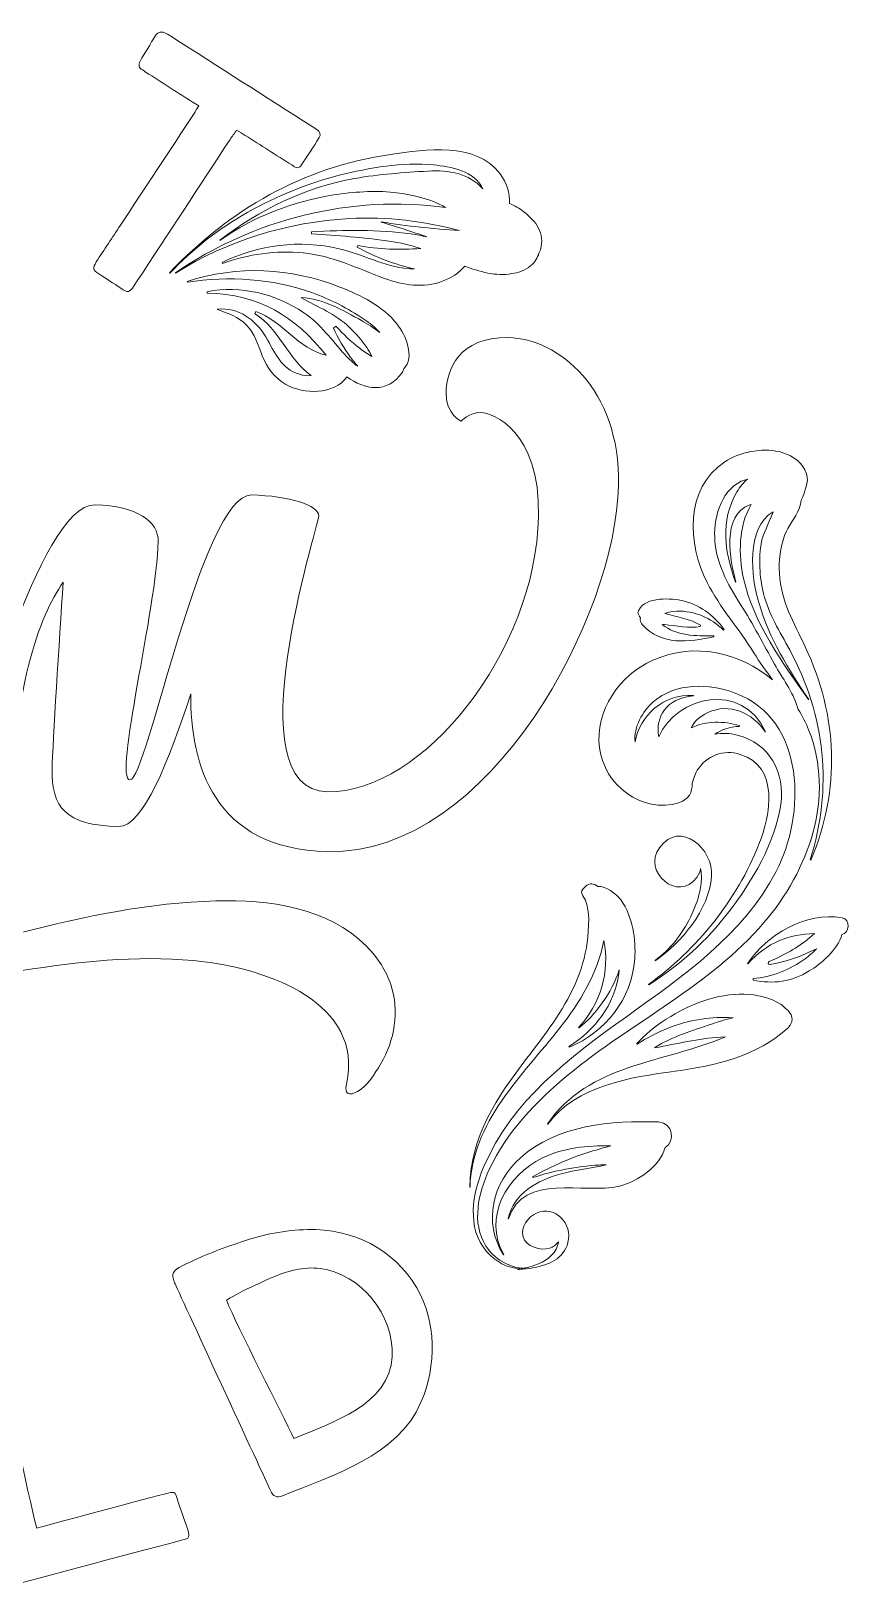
# Model space of a CAD drawing. Header units: millimetres. Extents: x -423 to 423, y -251 to 251.
# Drawn here: x -122.6 to -94.5, y -241.3 to -188 of the extents above; entities that cross this region are included whole.
import ezdxf

# ---------------------------------------------------------------- set-up
doc = ezdxf.new("R2010")
doc.units = ezdxf.units.MM
doc.header["$MEASUREMENT"] = 0
doc.layers.add('Layer 1', color=7, linetype='Continuous')

msp = doc.modelspace()

# ---------------------------------------------------------------- linework, layer by layer
at = {"layer": 'Layer 1', "color": 1, "lineweight": 5}
for points, knots in [([(-120.2332, -196.3308), (-119.9838, -196.4954), (-119.7332, -196.6586), (-119.4839, -196.8239), (-119.2334, -196.9896), (-119.1987, -196.9836), (-119.0277, -196.7341), (-119.0277, -196.7341), (-118.9214, -196.5741), (-118.9214, -196.5741), (-117.8609, -194.9572), (-116.8002, -193.3402), (-115.7391, -191.7236), (-115.6703, -191.6189), (-115.5963, -191.5176), (-115.5187, -191.4061), (-115.4042, -191.4754), (-115.3124, -191.5282), (-115.2231, -191.5845), (-114.6908, -191.9219), (-114.1594, -192.261), (-113.6259, -192.5972), (-113.5302, -192.6577), (-113.4145, -192.7621), (-113.3181, -192.6256), (-113.0969, -192.3114), (-112.8894, -191.9873), (-112.6876, -191.6604), (-112.6249, -191.5581), (-112.6605, -191.453), (-112.7692, -191.385), (-112.7692, -191.385), (-112.9308, -191.2804), (-112.9308, -191.2804), (-114.5332, -190.2561), (-116.1348, -189.2319), (-117.7373, -188.2077), (-117.8002, -188.1675), (-117.8631, -188.1266), (-117.9283, -188.0902), (-118.0707, -188.0106), (-118.2038, -188.0278), (-118.292, -188.1662), (-118.4758, -188.4544), (-118.6503, -188.7484), (-118.8235, -189.0429), (-118.8948, -189.1643), (-118.8631, -189.268), (-118.7425, -189.3435), (-118.6701, -189.3888), (-118.5994, -189.4368), (-118.5273, -189.4825), (-117.9688, -189.8384), (-117.4107, -190.1938), (-116.8135, -190.5742), (-116.8742, -190.6731), (-116.9217, -190.7558), (-116.9739, -190.8352), (-117.8143, -192.1109), (-118.6549, -193.3864), (-119.4958, -194.6621), (-119.7721, -195.0815), (-120.0514, -195.4989), (-120.3231, -195.9208), (-120.4642, -196.1404), (-120.4482, -196.1892), (-120.2332, -196.3308)], [0, 0, 0, 0, 0.0454545, 0.0454545, 0.0454545, 0.0909091, 0.0909091, 0.0909091, 0.1363636, 0.1363636, 0.1363636, 0.1818182, 0.1818182, 0.1818182, 0.2272727, 0.2272727, 0.2272727, 0.2727273, 0.2727273, 0.2727273, 0.3181818, 0.3181818, 0.3181818, 0.3636364, 0.3636364, 0.3636364, 0.4090909, 0.4090909, 0.4090909, 0.4545455, 0.4545455, 0.4545455, 0.5, 0.5, 0.5, 0.5454545, 0.5454545, 0.5454545, 0.5909091, 0.5909091, 0.5909091, 0.6363636, 0.6363636, 0.6363636, 0.6818182, 0.6818182, 0.6818182, 0.7272727, 0.7272727, 0.7272727, 0.7727273, 0.7727273, 0.7727273, 0.8181818, 0.8181818, 0.8181818, 0.8636364, 0.8636364, 0.8636364, 0.9090909, 0.9090909, 0.9090909, 0.9545455, 0.9545455, 0.9545455, 1, 1, 1, 1]), ([(-106.0986, -196.3197), (-105.8678, -196.2977), (-105.6453, -196.2209), (-105.4429, -196.0528), (-105.302, -195.9362), (-105.2043, -195.7824), (-105.1577, -195.6228), (-105.1577, -195.6228), (-105.1068, -195.5025), (-105.1068, -195.5025), (-104.9464, -194.9283), (-105.2541, -194.5375), (-105.6764, -194.2034), (-105.8271, -194.0844), (-105.9932, -193.9816), (-106.1717, -193.9196), (-106.1471, -193.5633), (-106.2641, -193.2064), (-106.4899, -192.908), (-107.3395, -191.7835), (-109.0355, -192.068), (-110.2428, -192.2396), (-113.2146, -192.6613), (-115.7684, -194.1359), (-117.8112, -196.2957), (-117.8112, -196.2957), (-117.802, -196.305), (-117.802, -196.305), (-116.2748, -194.6653), (-114.1587, -193.5068), (-111.999, -192.9528), (-110.965, -192.6875), (-109.8392, -192.5037), (-108.7684, -192.5988), (-108.1956, -192.6501), (-107.3408, -192.8058), (-107.0808, -193.4137), (-107.5393, -192.8919), (-108.255, -192.7583), (-108.9574, -192.8063), (-109.7908, -192.8633), (-110.6411, -192.9126), (-111.4643, -193.0616), (-113.1895, -193.3736), (-114.7077, -194.1181), (-116.093, -195.1756), (-116.093, -195.1756), (-116.0864, -195.1869), (-116.0864, -195.1869), (-114.9469, -194.3705), (-113.5696, -193.8428), (-112.1878, -193.6267), (-111.5198, -193.5221), (-110.7995, -193.4695), (-110.1244, -193.54), (-109.664, -193.588), (-108.8467, -193.7444), (-108.3578, -194.0619), (-111.5671, -193.595), (-114.9799, -194.4781), (-117.6131, -196.2962), (-117.6131, -196.2962), (-117.6061, -196.3076), (-117.6061, -196.3076), (-115.8538, -195.1838), (-113.7346, -194.5518), (-111.6634, -194.4347), (-110.3411, -194.3599), (-109.0996, -194.5208), (-107.8807, -194.8478), (-108.7802, -194.785), (-109.6732, -194.6955), (-110.5654, -194.5459), (-110.5654, -194.5459), (-110.5693, -194.5588), (-110.5693, -194.5588), (-110.0364, -194.71), (-109.5153, -194.8815), (-108.9981, -195.0661), (-109.1739, -195.0214), (-109.3537, -194.9833), (-109.545, -194.9585), (-110.6716, -194.8135), (-111.8166, -194.8214), (-112.9475, -194.8925), (-112.9475, -194.8925), (-112.9475, -194.9539), (-112.9475, -194.9539), (-112.0662, -195.0148), (-111.1778, -195.0834), (-110.3022, -195.2071), (-109.9052, -195.2632), (-109.5509, -195.3528), (-109.2063, -195.465), (-109.9259, -195.5069), (-110.6404, -195.4991), (-111.3646, -195.3594), (-111.3646, -195.3594), (-111.3879, -195.4151), (-111.3879, -195.4151), (-110.7568, -195.7504), (-110.1011, -196.0178), (-109.4171, -196.16), (-109.4921, -196.1608), (-109.5665, -196.1587), (-109.6402, -196.1521), (-110.4582, -196.0797), (-111.2075, -195.6516), (-112.001, -195.4685), (-113.3698, -195.1525), (-114.7568, -195.3303), (-116.0171, -195.9382), (-116.0171, -195.9382), (-116.003, -195.972), (-116.003, -195.972), (-115.1177, -195.6554), (-114.1748, -195.5233), (-113.236, -195.6107), (-112.2286, -195.7047), (-111.3873, -196.1466), (-110.4536, -196.4866), (-109.809, -196.7218), (-109.1158, -196.8301), (-108.4576, -196.5823), (-108.1859, -196.4804), (-107.8774, -196.3037), (-107.6991, -196.0627), (-107.2289, -196.2485), (-106.6081, -196.4298), (-106.0986, -196.3197)], [0, 0, 0, 0, 0.0232558, 0.0232558, 0.0232558, 0.0465116, 0.0465116, 0.0465116, 0.0697674, 0.0697674, 0.0697674, 0.0930233, 0.0930233, 0.0930233, 0.1162791, 0.1162791, 0.1162791, 0.1395349, 0.1395349, 0.1395349, 0.1627907, 0.1627907, 0.1627907, 0.1860465, 0.1860465, 0.1860465, 0.2093023, 0.2093023, 0.2093023, 0.2325581, 0.2325581, 0.2325581, 0.255814, 0.255814, 0.255814, 0.2790698, 0.2790698, 0.2790698, 0.3023256, 0.3023256, 0.3023256, 0.3255814, 0.3255814, 0.3255814, 0.3488372, 0.3488372, 0.3488372, 0.372093, 0.372093, 0.372093, 0.3953488, 0.3953488, 0.3953488, 0.4186047, 0.4186047, 0.4186047, 0.4418605, 0.4418605, 0.4418605, 0.4651163, 0.4651163, 0.4651163, 0.4883721, 0.4883721, 0.4883721, 0.5116279, 0.5116279, 0.5116279, 0.5348837, 0.5348837, 0.5348837, 0.5581395, 0.5581395, 0.5581395, 0.5813953, 0.5813953, 0.5813953, 0.6046512, 0.6046512, 0.6046512, 0.627907, 0.627907, 0.627907, 0.6511628, 0.6511628, 0.6511628, 0.6744186, 0.6744186, 0.6744186, 0.6976744, 0.6976744, 0.6976744, 0.7209302, 0.7209302, 0.7209302, 0.744186, 0.744186, 0.744186, 0.7674419, 0.7674419, 0.7674419, 0.7906977, 0.7906977, 0.7906977, 0.8139535, 0.8139535, 0.8139535, 0.8372093, 0.8372093, 0.8372093, 0.8604651, 0.8604651, 0.8604651, 0.8837209, 0.8837209, 0.8837209, 0.9069767, 0.9069767, 0.9069767, 0.9302326, 0.9302326, 0.9302326, 0.9534884, 0.9534884, 0.9534884, 0.9767442, 0.9767442, 0.9767442, 1, 1, 1, 1]), ([(-111.9808, -196.7819), (-113.6622, -196.1184), (-115.4933, -196.0291), (-117.2115, -196.5893), (-117.2115, -196.5893), (-117.2049, -196.6128), (-117.2049, -196.6128), (-115.7869, -196.3959), (-114.2951, -196.4874), (-112.9405, -196.9735), (-112.3113, -197.1987), (-111.7094, -197.5103), (-111.1566, -197.8846), (-110.9689, -198.0115), (-110.7724, -198.1601), (-110.612, -198.3364), (-110.8184, -198.1768), (-111.0491, -198.0434), (-111.24, -197.933), (-111.8549, -197.5778), (-112.5738, -197.1863), (-113.2949, -197.1361), (-113.2949, -197.1361), (-113.2982, -197.1476), (-113.2982, -197.1476), (-112.7244, -197.4718), (-112.1322, -197.7004), (-111.6454, -198.1652), (-111.4287, -198.3724), (-111.2244, -198.6063), (-111.0568, -198.8546), (-110.989, -198.9554), (-110.9361, -199.0603), (-110.8823, -199.164), (-111.0233, -199.0663), (-111.1732, -198.9782), (-111.2993, -198.8821), (-111.5955, -198.6563), (-111.8664, -198.3995), (-112.1122, -198.1202), (-112.1122, -198.1202), (-112.1995, -198.1871), (-112.1995, -198.1871), (-112.0391, -198.5458), (-111.8478, -198.8821), (-111.6098, -199.1952), (-111.5367, -199.2903), (-111.4559, -199.3975), (-111.3661, -199.4994), (-111.538, -199.3829), (-111.6905, -199.2302), (-111.8109, -199.0971), (-112.2752, -198.5854), (-112.6295, -198.0549), (-113.212, -197.6619), (-114.1827, -197.0078), (-115.375, -196.7183), (-116.5263, -196.9418), (-116.5263, -196.9418), (-116.5199, -196.99), (-116.5199, -196.99), (-114.766, -197.0213), (-113.5005, -197.7855), (-112.4523, -199.1211), (-113.4041, -198.8955), (-113.9441, -197.9473), (-114.8571, -197.6223), (-114.8571, -197.6223), (-114.8901, -197.7006), (-114.8901, -197.7006), (-114.039, -198.2212), (-113.754, -199.2654), (-112.9567, -199.818), (-113.082, -199.8281), (-113.2166, -199.8167), (-113.3665, -199.7729), (-113.9958, -199.588), (-114.2117, -199.0067), (-114.515, -198.4939), (-114.866, -197.9013), (-115.4592, -197.4574), (-116.1742, -197.545), (-116.1742, -197.545), (-116.176, -197.5571), (-116.176, -197.5571), (-115.8148, -197.674), (-115.4471, -197.8053), (-115.1758, -198.0846), (-114.8921, -198.3773), (-114.7859, -198.769), (-114.6378, -199.136), (-114.4703, -199.5508), (-114.2227, -199.8908), (-113.8295, -200.1177), (-113.2289, -200.4647), (-112.1658, -200.4808), (-111.737, -199.8569), (-111.128, -200.3043), (-110.3702, -200.4581), (-109.8282, -199.6957), (-109.8282, -199.6957), (-109.7921, -199.5801), (-109.7921, -199.5801), (-109.3925, -199.1966), (-109.7228, -198.4288), (-110.0223, -198.0467), (-110.502, -197.4352), (-111.2742, -197.0607), (-111.9808, -196.7819)], [0, 0, 0, 0, 0.0277778, 0.0277778, 0.0277778, 0.0555556, 0.0555556, 0.0555556, 0.0833333, 0.0833333, 0.0833333, 0.1111111, 0.1111111, 0.1111111, 0.1388889, 0.1388889, 0.1388889, 0.1666667, 0.1666667, 0.1666667, 0.1944444, 0.1944444, 0.1944444, 0.2222222, 0.2222222, 0.2222222, 0.25, 0.25, 0.25, 0.2777778, 0.2777778, 0.2777778, 0.3055556, 0.3055556, 0.3055556, 0.3333333, 0.3333333, 0.3333333, 0.3611111, 0.3611111, 0.3611111, 0.3888889, 0.3888889, 0.3888889, 0.4166667, 0.4166667, 0.4166667, 0.4444444, 0.4444444, 0.4444444, 0.4722222, 0.4722222, 0.4722222, 0.5, 0.5, 0.5, 0.5277778, 0.5277778, 0.5277778, 0.5555556, 0.5555556, 0.5555556, 0.5833333, 0.5833333, 0.5833333, 0.6111111, 0.6111111, 0.6111111, 0.6388889, 0.6388889, 0.6388889, 0.6666667, 0.6666667, 0.6666667, 0.6944444, 0.6944444, 0.6944444, 0.7222222, 0.7222222, 0.7222222, 0.75, 0.75, 0.75, 0.7777778, 0.7777778, 0.7777778, 0.8055556, 0.8055556, 0.8055556, 0.8333333, 0.8333333, 0.8333333, 0.8611111, 0.8611111, 0.8611111, 0.8888889, 0.8888889, 0.8888889, 0.9166667, 0.9166667, 0.9166667, 0.9444444, 0.9444444, 0.9444444, 0.9722222, 0.9722222, 0.9722222, 1, 1, 1, 1]), ([(-115.0064, -203.9091), (-113.7139, -203.9351), (-112.696, -204.2678), (-112.7032, -204.6241), (-112.7103, -204.9806), (-115.6555, -214.0133), (-112.4031, -214.079), (-109.1513, -214.1444), (-105.2644, -209.2756), (-105.1713, -204.6421), (-105.1119, -201.7019), (-106.7485, -201.0895), (-107.1494, -201.0814), (-107.5503, -201.0734), (-107.8237, -201.3797), (-107.8237, -201.3797), (-107.8237, -201.3797), (-108.354, -201.1463), (-108.3392, -200.3888), (-108.3236, -199.6314), (-107.8994, -198.4814), (-106.2065, -198.5153), (-104.5131, -198.5496), (-102.3638, -200.2418), (-102.4311, -203.5832), (-102.5196, -207.9936), (-106.7867, -216.2424), (-112.3998, -216.1293), (-116.3203, -216.0501), (-117.1048, -213.1121), (-117.0905, -210.7194), (-117.8092, -212.9845), (-118.7418, -215.2883), (-119.5584, -215.2716), (-121.3851, -215.2352), (-121.8625, -214.6013), (-121.8365, -213.3093), (-121.818, -212.3963), (-121.5914, -208.8842), (-121.4602, -206.9017), (-122.2687, -208.0631), (-123.2057, -210.4862), (-123.3071, -215.5081), (-123.3133, -215.8201), (-126.5833, -216.6454), (-126.5097, -212.9924), (-126.4659, -210.8092), (-125.2219, -204.3719), (-126.4692, -204.3466), (-126.4692, -204.3466), (-126.4603, -203.901), (-125.1684, -203.9274), (-123.8764, -203.9533), (-122.9594, -204.9077), (-122.9795, -205.8879), (-122.9878, -206.2996), (-123.0648, -207.395), (-123.1514, -208.5266), (-122.4177, -206.5364), (-121.3515, -204.2269), (-120.3614, -204.2469), (-118.9355, -204.2757), (-118.1891, -204.8256), (-118.2025, -205.4939), (-118.2482, -207.7658), (-119.7488, -213.6634), (-119.1698, -213.6752), (-118.5906, -213.6867), (-116.699, -203.875), (-115.0064, -203.9091)], [0, 0, 0, 0, 0.0434783, 0.0434783, 0.0434783, 0.0869565, 0.0869565, 0.0869565, 0.1304348, 0.1304348, 0.1304348, 0.173913, 0.173913, 0.173913, 0.2173913, 0.2173913, 0.2173913, 0.2608696, 0.2608696, 0.2608696, 0.3043478, 0.3043478, 0.3043478, 0.3478261, 0.3478261, 0.3478261, 0.3913043, 0.3913043, 0.3913043, 0.4347826, 0.4347826, 0.4347826, 0.4782609, 0.4782609, 0.4782609, 0.5217391, 0.5217391, 0.5217391, 0.5652174, 0.5652174, 0.5652174, 0.6086957, 0.6086957, 0.6086957, 0.6521739, 0.6521739, 0.6521739, 0.6956522, 0.6956522, 0.6956522, 0.7391304, 0.7391304, 0.7391304, 0.7826087, 0.7826087, 0.7826087, 0.826087, 0.826087, 0.826087, 0.8695652, 0.8695652, 0.8695652, 0.9130435, 0.9130435, 0.9130435, 0.9565217, 0.9565217, 0.9565217, 1, 1, 1, 1]), ([(-133.2874, -220.5052), (-133.8659, -220.9061), (-134.8298, -221.2483), (-136.4362, -221.2158), (-141.6043, -221.1117), (-141.4452, -213.2259), (-141.4139, -211.6668), (-141.4139, -211.6668), (-144.6224, -222.7), (-147.0283, -222.6514), (-150.6938, -222.5774), (-149.1336, -211.7189), (-148.4655, -207.8717), (-151.2076, -211.8254), (-154.131, -225.6726), (-154.131, -225.6726), (-156.2696, -225.6297), (-157.7028, -223.7733), (-157.6588, -221.5903), (-157.5285, -215.1305), (-153.7933, -202.2805), (-157.8472, -202.1988), (-161.8124, -202.1189), (-164.7121, -208.8795), (-164.7937, -212.9337), (-164.8547, -215.9632), (-163.2236, -216.843), (-162.5553, -216.8564), (-162.1988, -216.8635), (-162.1051, -216.6427), (-162.1051, -216.6427), (-161.3775, -218.1283), (-162.7391, -219.3486), (-163.5856, -219.3314), (-164.4322, -219.3145), (-168.3508, -219.1463), (-168.2214, -212.731), (-168.0851, -205.9591), (-161.3657, -199.8548), (-156.7768, -199.9474), (-150.2517, -200.079), (-152.3748, -209.2057), (-153.6987, -216.5822), (-152.0343, -211.4346), (-149.4698, -204.507), (-147.7327, -204.542), (-144.5253, -204.6067), (-144.3123, -205.1014), (-144.333, -206.1259), (-144.3535, -207.1505), (-146.5274, -217.7142), (-145.5475, -217.7342), (-144.1662, -217.7619), (-140.2659, -203.3556), (-139.4191, -203.3724), (-137.2808, -203.4155), (-136.5333, -203.921), (-136.5601, -205.2574), (-136.5819, -206.3269), (-138.1247, -209.9057), (-138.2209, -214.6728), (-138.3203, -219.5987), (-135.2528, -219.8399), (-133.5438, -219.595), (-133.351, -219.5462), (-133.1521, -219.4841), (-132.9608, -219.422), (-133.1611, -217.9895), (-132.3678, -217.5802), (-131.8716, -217.5555), (-131.4893, -217.5364), (-131.0237, -217.9782), (-131.3716, -218.7659), (-131.5219, -219.1061), (-131.7298, -219.4203), (-131.9283, -219.7761), (-131.3353, -220.3762), (-130.2187, -220.3459), (-129.4417, -220.328), (-127.2163, -220.2767), (-125.0643, -219.4625), (-122.9289, -218.9128), (-120.734, -218.3473), (-118.498, -217.8832), (-116.2255, -217.8192), (-114.4225, -217.7685), (-112.385, -218.035), (-111.0563, -219.3831), (-110.6573, -219.7882), (-110.3876, -220.2292), (-110.2344, -220.6848), (-109.9254, -221.6017), (-110.1024, -222.5938), (-110.5861, -223.4168), (-110.7757, -223.7402), (-111.0323, -224.1588), (-111.3738, -224.3489), (-111.6518, -224.5039), (-111.836, -224.4708), (-111.7526, -224.1003), (-111.1267, -221.3104), (-114.4949, -220.1604), (-116.6244, -219.906), (-120.6017, -219.4309), (-124.4292, -220.6903), (-128.3617, -220.9468), (-129.643, -221.0304), (-131.4363, -220.8967), (-132.5051, -220.0743), (-132.5287, -220.0563), (-133.0275, -220.3577), (-133.2874, -220.5052)], [0, 0, 0, 0, 0.027027, 0.027027, 0.027027, 0.0540541, 0.0540541, 0.0540541, 0.0810811, 0.0810811, 0.0810811, 0.1081081, 0.1081081, 0.1081081, 0.1351351, 0.1351351, 0.1351351, 0.1621622, 0.1621622, 0.1621622, 0.1891892, 0.1891892, 0.1891892, 0.2162162, 0.2162162, 0.2162162, 0.2432432, 0.2432432, 0.2432432, 0.2702703, 0.2702703, 0.2702703, 0.2972973, 0.2972973, 0.2972973, 0.3243243, 0.3243243, 0.3243243, 0.3513514, 0.3513514, 0.3513514, 0.3783784, 0.3783784, 0.3783784, 0.4054054, 0.4054054, 0.4054054, 0.4324324, 0.4324324, 0.4324324, 0.4594595, 0.4594595, 0.4594595, 0.4864865, 0.4864865, 0.4864865, 0.5135135, 0.5135135, 0.5135135, 0.5405405, 0.5405405, 0.5405405, 0.5675676, 0.5675676, 0.5675676, 0.5945946, 0.5945946, 0.5945946, 0.6216216, 0.6216216, 0.6216216, 0.6486486, 0.6486486, 0.6486486, 0.6756757, 0.6756757, 0.6756757, 0.7027027, 0.7027027, 0.7027027, 0.7297297, 0.7297297, 0.7297297, 0.7567568, 0.7567568, 0.7567568, 0.7837838, 0.7837838, 0.7837838, 0.8108108, 0.8108108, 0.8108108, 0.8378378, 0.8378378, 0.8378378, 0.8648649, 0.8648649, 0.8648649, 0.8918919, 0.8918919, 0.8918919, 0.9189189, 0.9189189, 0.9189189, 0.9459459, 0.9459459, 0.9459459, 0.972973, 0.972973, 0.972973, 1, 1, 1, 1]), ([(-105.2411, -228.5173), (-105.5302, -228.6473), (-105.7947, -229.0007), (-105.7036, -229.3341), (-105.6123, -229.6682), (-105.0919, -229.822), (-104.797, -229.7234), (-104.6742, -229.6823), (-104.5688, -229.6041), (-104.4931, -229.5053), (-104.5138, -229.6763), (-104.6056, -229.8435), (-104.7226, -229.9628), (-104.9748, -230.2188), (-105.3414, -230.3404), (-105.6939, -230.4098), (-106.1976, -230.3866), (-106.6941, -230.0795), (-106.9729, -229.6475), (-107.4817, -228.8584), (-107.2289, -227.8111), (-106.8596, -227.0217), (-106.2584, -225.7359), (-105.2419, -224.6777), (-104.158, -223.7832), (-101.9726, -221.9787), (-99.3156, -220.7457), (-97.4482, -218.5647), (-95.9137, -216.7717), (-94.9981, -214.2593), (-95.9175, -211.9577), (-96.016, -211.7128), (-96.1368, -211.4789), (-96.2764, -211.2584), (-96.2764, -211.2584), (-96.2979, -211.184), (-96.2979, -211.184), (-96.4652, -210.6422), (-96.8118, -210.2016), (-97.0855, -209.7098), (-97.4689, -209.0212), (-97.8207, -208.3259), (-98.2494, -207.6633), (-98.6981, -206.9705), (-99.1061, -206.2074), (-99.1371, -205.3624), (-99.165, -204.6219), (-98.8785, -203.6356), (-98.0844, -203.3847), (-98.0844, -203.3847), (-98.0153, -203.366), (-98.0153, -203.366), (-98.1563, -203.4828), (-98.2771, -203.629), (-98.3753, -203.8026), (-98.9567, -204.8296), (-98.8015, -205.8333), (-98.4206, -206.8975), (-98.4206, -206.8975), (-98.4078, -206.8939), (-98.4078, -206.8939), (-98.6063, -206.1928), (-98.9166, -204.5704), (-97.9338, -204.2497), (-97.9338, -204.2497), (-97.8826, -204.2354), (-97.8826, -204.2354), (-98.3249, -204.9561), (-98.3275, -205.964), (-98.1466, -206.7729), (-97.7928, -208.3468), (-96.8248, -209.6233), (-95.928, -210.9232), (-95.928, -210.9232), (-95.9163, -210.9166), (-95.9163, -210.9166), (-96.5998, -209.9112), (-97.2736, -208.8032), (-97.6181, -207.63), (-97.8911, -206.699), (-98.078, -205.0521), (-97.1352, -204.4852), (-97.2878, -204.8765), (-97.4953, -205.3029), (-97.5303, -205.4959), (-97.6396, -206.0899), (-97.6015, -206.7053), (-97.4611, -207.2907), (-97.2897, -208.0033), (-96.9082, -208.5825), (-96.5655, -209.2189), (-95.3492, -211.4806), (-95.0848, -213.9551), (-95.8659, -216.418), (-95.8659, -216.418), (-95.8426, -216.4246), (-95.8426, -216.4246), (-94.8145, -213.9739), (-94.9206, -211.5063), (-96.0321, -209.1137), (-96.4227, -208.2726), (-96.8714, -207.5599), (-96.9192, -206.5991), (-96.9412, -206.1592), (-96.8947, -205.7124), (-96.7394, -205.2981), (-96.6159, -204.9665), (-96.3721, -204.7015), (-96.2447, -204.3749), (-96.2066, -204.2766), (-96.1833, -204.1786), (-96.1736, -204.0843), (-96.1736, -204.0843), (-96.1122, -203.9745), (-96.1122, -203.9745), (-96.014, -203.6144), (-95.8633, -203.4265), (-96.047, -203.043), (-96.1982, -202.7285), (-96.5926, -202.4998), (-96.9321, -202.423), (-97.516, -202.2908), (-98.2978, -202.4402), (-98.7905, -202.772), (-100.1718, -203.7022), (-100.069, -205.5782), (-99.397, -206.9038), (-98.9626, -207.7623), (-98.2991, -208.5001), (-97.7934, -209.3203), (-97.6007, -209.633), (-97.3725, -209.9369), (-97.1572, -210.2478), (-98.2699, -209.3056), (-99.8232, -208.9317), (-101.2503, -209.571), (-102.3935, -210.0832), (-103.2412, -211.2936), (-103.0841, -212.575), (-102.9283, -213.8443), (-101.6253, -214.8545), (-100.3598, -214.4545), (-100.0255, -214.3489), (-99.893, -214.0729), (-99.9137, -213.8068), (-99.8646, -213.6585), (-99.827, -213.4988), (-99.7333, -213.3454), (-99.4256, -212.8434), (-98.8222, -212.6192), (-98.2622, -212.7987), (-96.9108, -213.2312), (-97.2211, -214.8741), (-97.6202, -215.8807), (-98.3832, -217.8046), (-99.7308, -219.4689), (-101.3997, -220.6828), (-101.3997, -220.6828), (-101.3933, -220.6935), (-101.3933, -220.6935), (-100.3399, -220.0219), (-99.41, -219.1943), (-98.6515, -218.1985), (-97.8619, -217.1614), (-97.0622, -215.8294), (-96.874, -214.5172), (-96.7195, -213.4387), (-97.2574, -212.4057), (-98.3612, -212.1366), (-98.627, -212.0719), (-98.8874, -212.0658), (-99.1345, -212.106), (-98.9005, -211.9482), (-98.6301, -211.8562), (-98.2932, -211.8376), (-98.2932, -211.8376), (-98.2901, -211.8135), (-98.2901, -211.8135), (-98.8099, -211.6465), (-99.4443, -211.6483), (-99.9467, -211.8919), (-99.8349, -211.6774), (-99.6518, -211.4954), (-99.3712, -211.3647), (-98.625, -211.018), (-97.8394, -211.3763), (-97.4055, -212.0297), (-97.4055, -212.0297), (-97.3945, -212.0235), (-97.3945, -212.0235), (-98.1911, -210.2886), (-100.4348, -210.7764), (-101.0556, -212.2026), (-101.1682, -211.5167), (-100.806, -210.8722), (-99.8679, -210.7978), (-99.8679, -210.7978), (-99.8679, -210.7857), (-99.8679, -210.7857), (-100.8798, -210.7053), (-101.7274, -211.491), (-101.8645, -212.3736), (-101.9151, -211.8593), (-101.6138, -211.3257), (-101.24, -210.998), (-100.4847, -210.3367), (-99.3272, -210.3607), (-98.4343, -210.6961), (-95.9997, -211.6105), (-96.0178, -214.8801), (-97.0356, -216.8172), (-99.3182, -221.1601), (-105.0861, -222.3578), (-107.0524, -226.9403), (-107.4346, -227.8309), (-107.6472, -229.0326), (-106.9522, -229.8347), (-106.6475, -230.186), (-106.2344, -230.4009), (-105.8077, -230.4307), (-105.8077, -230.4307), (-105.8814, -230.4436), (-105.8814, -230.4436), (-105.8814, -230.4436), (-105.8801, -230.456), (-105.8801, -230.456), (-105.8115, -230.4492), (-105.741, -230.4419), (-105.6693, -230.4339), (-105.5575, -230.4311), (-105.4455, -230.4159), (-105.335, -230.3862), (-104.817, -230.294), (-104.3171, -230.0944), (-104.1639, -229.5233), (-103.9978, -228.9017), (-104.6056, -228.2318), (-105.2411, -228.5173)], [0, 0, 0, 0, 0.0126582, 0.0126582, 0.0126582, 0.0253165, 0.0253165, 0.0253165, 0.0379747, 0.0379747, 0.0379747, 0.0506329, 0.0506329, 0.0506329, 0.0632911, 0.0632911, 0.0632911, 0.0759494, 0.0759494, 0.0759494, 0.0886076, 0.0886076, 0.0886076, 0.1012658, 0.1012658, 0.1012658, 0.1139241, 0.1139241, 0.1139241, 0.1265823, 0.1265823, 0.1265823, 0.1392405, 0.1392405, 0.1392405, 0.1518987, 0.1518987, 0.1518987, 0.164557, 0.164557, 0.164557, 0.1772152, 0.1772152, 0.1772152, 0.1898734, 0.1898734, 0.1898734, 0.2025316, 0.2025316, 0.2025316, 0.2151899, 0.2151899, 0.2151899, 0.2278481, 0.2278481, 0.2278481, 0.2405063, 0.2405063, 0.2405063, 0.2531646, 0.2531646, 0.2531646, 0.2658228, 0.2658228, 0.2658228, 0.278481, 0.278481, 0.278481, 0.2911392, 0.2911392, 0.2911392, 0.3037975, 0.3037975, 0.3037975, 0.3164557, 0.3164557, 0.3164557, 0.3291139, 0.3291139, 0.3291139, 0.3417722, 0.3417722, 0.3417722, 0.3544304, 0.3544304, 0.3544304, 0.3670886, 0.3670886, 0.3670886, 0.3797468, 0.3797468, 0.3797468, 0.3924051, 0.3924051, 0.3924051, 0.4050633, 0.4050633, 0.4050633, 0.4177215, 0.4177215, 0.4177215, 0.4303797, 0.4303797, 0.4303797, 0.443038, 0.443038, 0.443038, 0.4556962, 0.4556962, 0.4556962, 0.4683544, 0.4683544, 0.4683544, 0.4810127, 0.4810127, 0.4810127, 0.4936709, 0.4936709, 0.4936709, 0.5063291, 0.5063291, 0.5063291, 0.5189873, 0.5189873, 0.5189873, 0.5316456, 0.5316456, 0.5316456, 0.5443038, 0.5443038, 0.5443038, 0.556962, 0.556962, 0.556962, 0.5696203, 0.5696203, 0.5696203, 0.5822785, 0.5822785, 0.5822785, 0.5949367, 0.5949367, 0.5949367, 0.6075949, 0.6075949, 0.6075949, 0.6202532, 0.6202532, 0.6202532, 0.6329114, 0.6329114, 0.6329114, 0.6455696, 0.6455696, 0.6455696, 0.6582278, 0.6582278, 0.6582278, 0.6708861, 0.6708861, 0.6708861, 0.6835443, 0.6835443, 0.6835443, 0.6962025, 0.6962025, 0.6962025, 0.7088608, 0.7088608, 0.7088608, 0.721519, 0.721519, 0.721519, 0.7341772, 0.7341772, 0.7341772, 0.7468354, 0.7468354, 0.7468354, 0.7594937, 0.7594937, 0.7594937, 0.7721519, 0.7721519, 0.7721519, 0.7848101, 0.7848101, 0.7848101, 0.7974684, 0.7974684, 0.7974684, 0.8101266, 0.8101266, 0.8101266, 0.8227848, 0.8227848, 0.8227848, 0.835443, 0.835443, 0.835443, 0.8481013, 0.8481013, 0.8481013, 0.8607595, 0.8607595, 0.8607595, 0.8734177, 0.8734177, 0.8734177, 0.8860759, 0.8860759, 0.8860759, 0.8987342, 0.8987342, 0.8987342, 0.9113924, 0.9113924, 0.9113924, 0.9240506, 0.9240506, 0.9240506, 0.9367089, 0.9367089, 0.9367089, 0.9493671, 0.9493671, 0.9493671, 0.9620253, 0.9620253, 0.9620253, 0.9746835, 0.9746835, 0.9746835, 0.9873418, 0.9873418, 0.9873418, 1, 1, 1, 1]), ([(-101.7113, -208.0669), (-101.7113, -208.0669), (-101.7081, -208.075), (-101.7081, -208.075), (-101.7081, -208.075), (-101.6829, -208.1146), (-101.6829, -208.1146), (-101.6977, -208.2011), (-101.668, -208.2972), (-101.6097, -208.3609), (-100.9632, -209.0752), (-100.0186, -208.9561), (-99.1662, -208.7653), (-99.1662, -208.7653), (-99.1695, -208.7413), (-99.1695, -208.7413), (-99.7663, -208.7424), (-100.4691, -208.7391), (-100.9308, -208.345), (-100.9308, -208.345), (-100.8533, -208.3501), (-100.8533, -208.3501), (-100.4608, -208.3844), (-100.0198, -208.4874), (-99.6318, -208.4143), (-99.6318, -208.4143), (-99.6259, -208.3696), (-99.6259, -208.3696), (-99.9628, -208.1586), (-100.4233, -208.0924), (-100.8034, -207.9808), (-100.8034, -207.9808), (-100.8469, -207.9676), (-100.8469, -207.9676), (-100.7116, -207.9265), (-100.5752, -207.8921), (-100.4381, -207.8891), (-99.8147, -207.8763), (-99.2793, -208.1131), (-98.8293, -208.5382), (-98.8293, -208.5382), (-98.8099, -208.5233), (-98.8099, -208.5233), (-99.1708, -208.0182), (-99.6751, -207.6505), (-100.2907, -207.5226), (-100.7453, -207.4282), (-101.6143, -207.4106), (-101.7721, -207.9452), (-101.7721, -207.9452), (-101.7113, -208.0669), (-101.7113, -208.0669)], [0, 0, 0, 0, 0.0588235, 0.0588235, 0.0588235, 0.1176471, 0.1176471, 0.1176471, 0.1764706, 0.1764706, 0.1764706, 0.2352941, 0.2352941, 0.2352941, 0.2941176, 0.2941176, 0.2941176, 0.3529412, 0.3529412, 0.3529412, 0.4117647, 0.4117647, 0.4117647, 0.4705882, 0.4705882, 0.4705882, 0.5294118, 0.5294118, 0.5294118, 0.5882353, 0.5882353, 0.5882353, 0.6470588, 0.6470588, 0.6470588, 0.7058824, 0.7058824, 0.7058824, 0.7647059, 0.7647059, 0.7647059, 0.8235294, 0.8235294, 0.8235294, 0.8823529, 0.8823529, 0.8823529, 0.9411765, 0.9411765, 0.9411765, 1, 1, 1, 1]), ([(-99.968, -218.3832), (-100.2539, -218.9617), (-100.6573, -219.4764), (-101.1779, -219.8609), (-101.1779, -219.8609), (-101.1715, -219.8723), (-101.1715, -219.8723), (-100.2642, -219.228), (-99.3369, -218.1461), (-99.2419, -216.9827), (-99.1662, -216.0506), (-100.3179, -215.0183), (-101.0298, -215.9969), (-101.6304, -216.823), (-100.3773, -217.8867), (-99.7508, -217.0181), (-99.6751, -216.9125), (-99.6338, -216.8091), (-99.6182, -216.7107), (-99.6008, -216.7827), (-99.5924, -216.865), (-99.5942, -216.9592), (-99.5865, -217.1392), (-99.6047, -217.3174), (-99.6492, -217.4932), (-99.7147, -217.8016), (-99.8283, -218.1013), (-99.968, -218.3832)], [0, 0, 0, 0, 0.1111111, 0.1111111, 0.1111111, 0.2222222, 0.2222222, 0.2222222, 0.3333333, 0.3333333, 0.3333333, 0.4444444, 0.4444444, 0.4444444, 0.5555556, 0.5555556, 0.5555556, 0.6666667, 0.6666667, 0.6666667, 0.7777778, 0.7777778, 0.7777778, 0.8888889, 0.8888889, 0.8888889, 1, 1, 1, 1]), ([(-102.9373, -219.1815), (-102.713, -220.2281), (-103.0511, -221.353), (-103.8019, -222.1624), (-103.8019, -222.1624), (-103.794, -222.1723), (-103.794, -222.1723), (-103.2231, -221.7392), (-102.6754, -220.9867), (-102.4039, -220.181), (-102.4039, -220.181), (-102.4201, -220.3173), (-102.4201, -220.3173), (-102.572, -221.3729), (-103.2353, -222.2542), (-104.1304, -222.809), (-104.1304, -222.809), (-104.1207, -222.8316), (-104.1207, -222.8316), (-102.8721, -222.3173), (-101.9745, -221.1785), (-101.8762, -219.8094), (-101.8289, -219.1542), (-101.9473, -218.3438), (-102.3456, -217.8007), (-102.5273, -217.5538), (-102.8488, -217.3119), (-103.1448, -217.3262), (-103.2586, -217.2184), (-103.441, -217.1905), (-103.5645, -217.3243), (-103.5645, -217.3243), (-103.65, -217.4171), (-103.65, -217.4171), (-103.7139, -217.4866), (-103.7048, -217.572), (-103.65, -217.6427), (-103.3725, -218.0009), (-103.454, -218.8288), (-103.5057, -219.2377), (-103.5697, -219.7376), (-103.7165, -220.214), (-103.9201, -220.674), (-104.334, -221.609), (-104.9612, -222.4135), (-105.5793, -223.2187), (-106.6017, -224.5489), (-107.5031, -225.899), (-107.5316, -227.6284), (-107.5316, -227.6284), (-107.5185, -227.6284), (-107.5185, -227.6284), (-107.4714, -225.4325), (-105.7133, -223.784), (-104.442, -222.1761), (-103.7766, -221.3344), (-103.132, -220.28), (-102.9373, -219.1815)], [0, 0, 0, 0, 0.0526316, 0.0526316, 0.0526316, 0.1052632, 0.1052632, 0.1052632, 0.1578947, 0.1578947, 0.1578947, 0.2105263, 0.2105263, 0.2105263, 0.2631579, 0.2631579, 0.2631579, 0.3157895, 0.3157895, 0.3157895, 0.3684211, 0.3684211, 0.3684211, 0.4210526, 0.4210526, 0.4210526, 0.4736842, 0.4736842, 0.4736842, 0.5263158, 0.5263158, 0.5263158, 0.5789474, 0.5789474, 0.5789474, 0.6315789, 0.6315789, 0.6315789, 0.6842105, 0.6842105, 0.6842105, 0.7368421, 0.7368421, 0.7368421, 0.7894737, 0.7894737, 0.7894737, 0.8421053, 0.8421053, 0.8421053, 0.8947368, 0.8947368, 0.8947368, 0.9473684, 0.9473684, 0.9473684, 1, 1, 1, 1]), ([(-94.7718, -218.3981), (-96.0257, -218.1941), (-97.3221, -218.9536), (-98.0108, -219.9713), (-98.0108, -219.9713), (-98.001, -219.9788), (-98.001, -219.9788), (-97.3441, -219.2357), (-96.5862, -218.9685), (-95.7203, -218.939), (-95.7203, -218.939), (-95.8833, -219.084), (-95.8833, -219.084), (-96.301, -219.4249), (-96.7666, -219.6914), (-97.2659, -219.8947), (-97.3306, -219.9212), (-97.3073, -220.0147), (-97.2362, -220.0013), (-96.7407, -219.907), (-96.2636, -219.755), (-95.8083, -219.5358), (-95.8083, -219.5358), (-95.6487, -219.4582), (-95.6487, -219.4582), (-95.7682, -219.5853), (-95.9009, -219.7009), (-96.0418, -219.8054), (-96.5448, -220.1766), (-97.1927, -220.4292), (-97.8154, -220.4843), (-97.8154, -220.4843), (-97.822, -220.5325), (-97.822, -220.5325), (-97.1308, -220.6803), (-96.5105, -220.5965), (-95.895, -220.2211), (-95.5149, -219.9892), (-94.9025, -219.4802), (-94.7789, -218.9731), (-94.5139, -218.9261), (-94.4699, -218.4474), (-94.7718, -218.3981)], [0, 0, 0, 0, 0.0714286, 0.0714286, 0.0714286, 0.1428571, 0.1428571, 0.1428571, 0.2142857, 0.2142857, 0.2142857, 0.2857143, 0.2857143, 0.2857143, 0.3571429, 0.3571429, 0.3571429, 0.4285714, 0.4285714, 0.4285714, 0.5, 0.5, 0.5, 0.5714286, 0.5714286, 0.5714286, 0.6428571, 0.6428571, 0.6428571, 0.7142857, 0.7142857, 0.7142857, 0.7857143, 0.7857143, 0.7857143, 0.8571429, 0.8571429, 0.8571429, 0.9285714, 0.9285714, 0.9285714, 1, 1, 1, 1]), ([(-96.7103, -221.5121), (-96.7466, -221.4571), (-96.7952, -221.4078), (-96.8591, -221.3685), (-98.4045, -220.4249), (-100.7187, -221.5342), (-101.811, -222.7135), (-101.811, -222.7135), (-101.7959, -222.7332), (-101.7959, -222.7332), (-101.1216, -222.2976), (-100.3767, -221.98), (-99.5775, -221.8706), (-99.2606, -221.8268), (-98.8818, -221.7989), (-98.5086, -221.8225), (-98.7692, -221.8788), (-99.0253, -221.9699), (-99.2412, -222.0425), (-99.9034, -222.265), (-100.5888, -222.4775), (-101.1881, -222.8418), (-101.1881, -222.8418), (-101.1837, -222.853), (-101.1837, -222.853), (-100.4266, -222.7189), (-99.7101, -222.5378), (-98.9373, -222.4883), (-98.9373, -222.4883), (-98.7659, -222.4809), (-98.7659, -222.4809), (-100.8786, -223.3754), (-103.4527, -223.4022), (-104.8694, -225.4615), (-104.8694, -225.4615), (-104.8584, -225.4681), (-104.8584, -225.4681), (-103.8457, -224.1359), (-102.041, -223.8655), (-100.4924, -223.6566), (-99.1125, -223.4702), (-97.6764, -223.1373), (-96.6218, -222.1717), (-96.3761, -221.9466), (-96.4905, -221.6459), (-96.7103, -221.5121)], [0, 0, 0, 0, 0.0666667, 0.0666667, 0.0666667, 0.1333333, 0.1333333, 0.1333333, 0.2, 0.2, 0.2, 0.2666667, 0.2666667, 0.2666667, 0.3333333, 0.3333333, 0.3333333, 0.4, 0.4, 0.4, 0.4666667, 0.4666667, 0.4666667, 0.5333333, 0.5333333, 0.5333333, 0.6, 0.6, 0.6, 0.6666667, 0.6666667, 0.6666667, 0.7333333, 0.7333333, 0.7333333, 0.8, 0.8, 0.8, 0.8666667, 0.8666667, 0.8666667, 0.9333333, 0.9333333, 0.9333333, 1, 1, 1, 1]), ([(-101.0589, -225.3968), (-102.6593, -225.3398), (-104.5435, -225.4994), (-105.7941, -226.6206), (-106.7511, -227.4786), (-107.0796, -228.8335), (-106.3774, -229.9474), (-106.3774, -229.9474), (-106.3656, -229.9408), (-106.3656, -229.9408), (-107.0939, -228.6607), (-106.2434, -227.2147), (-105.0413, -226.6305), (-104.2913, -226.2658), (-103.5006, -226.1987), (-102.6999, -226.2192), (-102.8933, -226.2658), (-103.086, -226.3239), (-103.2735, -226.3783), (-104.0107, -226.5931), (-104.7136, -226.9022), (-105.3802, -227.2816), (-105.3802, -227.2816), (-105.3713, -227.3041), (-105.3713, -227.3041), (-104.6295, -227.0671), (-103.873, -226.9113), (-103.0938, -226.8734), (-103.0156, -226.8695), (-102.9373, -226.8684), (-102.8598, -226.8684), (-103.3673, -226.9969), (-103.8923, -227.0338), (-104.3987, -227.174), (-105.2224, -227.4024), (-106.01, -227.8239), (-106.2098, -228.7107), (-106.2098, -228.7107), (-106.1976, -228.7144), (-106.1976, -228.7144), (-105.6854, -227.1082), (-103.6201, -227.8943), (-102.3993, -227.5934), (-101.7714, -227.4385), (-101.0149, -226.9306), (-100.8351, -226.2707), (-100.4828, -226.0887), (-100.5545, -225.4147), (-101.0589, -225.3968)], [0, 0, 0, 0, 0.0625, 0.0625, 0.0625, 0.125, 0.125, 0.125, 0.1875, 0.1875, 0.1875, 0.25, 0.25, 0.25, 0.3125, 0.3125, 0.3125, 0.375, 0.375, 0.375, 0.4375, 0.4375, 0.4375, 0.5, 0.5, 0.5, 0.5625, 0.5625, 0.5625, 0.625, 0.625, 0.625, 0.6875, 0.6875, 0.6875, 0.75, 0.75, 0.75, 0.8125, 0.8125, 0.8125, 0.875, 0.875, 0.875, 0.9375, 0.9375, 0.9375, 1, 1, 1, 1]), ([(-113.0859, -229.0835), (-113.8548, -229.0971), (-114.6184, -229.26), (-115.3459, -229.504), (-116.0404, -229.7372), (-116.6312, -229.9586), (-117.3847, -230.3308), (-117.6878, -230.4808), (-117.7747, -230.5854), (-117.6424, -230.904), (-117.5348, -231.1634), (-114.5583, -237.5861), (-114.3592, -238.0215), (-114.2628, -238.2319), (-114.1426, -238.2905), (-113.9421, -238.2075), (-112.2305, -237.4994), (-109.9965, -236.8574), (-109.1992, -235.0046), (-108.665, -233.7625), (-108.6709, -232.207), (-109.3421, -231.0801), (-110.1459, -229.7306), (-111.5373, -229.0559), (-113.0859, -229.0835)], [0, 0, 0, 0, 0.125, 0.125, 0.125, 0.25, 0.25, 0.25, 0.375, 0.375, 0.375, 0.5, 0.5, 0.5, 0.625, 0.625, 0.625, 0.75, 0.75, 0.75, 0.875, 0.875, 0.875, 1, 1, 1, 1]), ([(-113.5515, -236.2439), (-113.9369, -235.453), (-115.5127, -232.3626), (-115.8566, -231.5235), (-115.8888, -231.4445), (-114.4621, -230.7922), (-114.3229, -230.7343), (-113.7952, -230.5132), (-113.2256, -230.3429), (-112.6476, -230.4196), (-111.2464, -230.605), (-110.1213, -232.0149), (-110.1866, -233.4294), (-110.2628, -235.1001), (-112.2739, -235.6949), (-113.5515, -236.2439)], [0, 0, 0, 0, 0.2, 0.2, 0.2, 0.4, 0.4, 0.4, 0.6, 0.6, 0.6, 0.8, 0.8, 0.8, 1, 1, 1, 1]), ([(-117.5557, -238.3008), (-117.6257, -238.0816), (-117.6312, -238.0629), (-117.8598, -238.1157), (-118.3781, -238.2357), (-122.2033, -239.2752), (-122.3659, -239.315), (-122.6553, -238.2445), (-123.5358, -233.8528), (-123.8522, -232.8321), (-123.9902, -232.833), (-124.0831, -232.8291), (-124.1759, -232.8346), (-124.4569, -232.8517), (-124.7388, -232.863), (-125.0185, -232.8938), (-125.2897, -232.9233), (-125.3524, -233.0529), (-125.2703, -233.2643), (-125.1911, -233.5889), (-123.6506, -240.3924), (-123.4607, -241.098), (-123.4427, -241.1644), (-123.3961, -241.2229), (-123.3571, -241.2964), (-123.2424, -241.2746), (-123.1386, -241.2626), (-123.0393, -241.2351), (-122.2656, -241.0211), (-117.6391, -239.7917), (-117.2369, -239.685), (-117.092, -239.6344), (-117.1748, -239.4092), (-117.2014, -239.3368), (-117.326, -238.9936), (-117.4448, -238.6483), (-117.5557, -238.3008)], [0, 0, 0, 0, 0.0833333, 0.0833333, 0.0833333, 0.1666667, 0.1666667, 0.1666667, 0.25, 0.25, 0.25, 0.3333333, 0.3333333, 0.3333333, 0.4166667, 0.4166667, 0.4166667, 0.5, 0.5, 0.5, 0.5833333, 0.5833333, 0.5833333, 0.6666667, 0.6666667, 0.6666667, 0.75, 0.75, 0.75, 0.8333333, 0.8333333, 0.8333333, 0.9166667, 0.9166667, 0.9166667, 1, 1, 1, 1])]:
    msp.add_open_spline(points, degree=3, knots=knots, dxfattribs=at)

doc.saveas('drawing.dxf')
